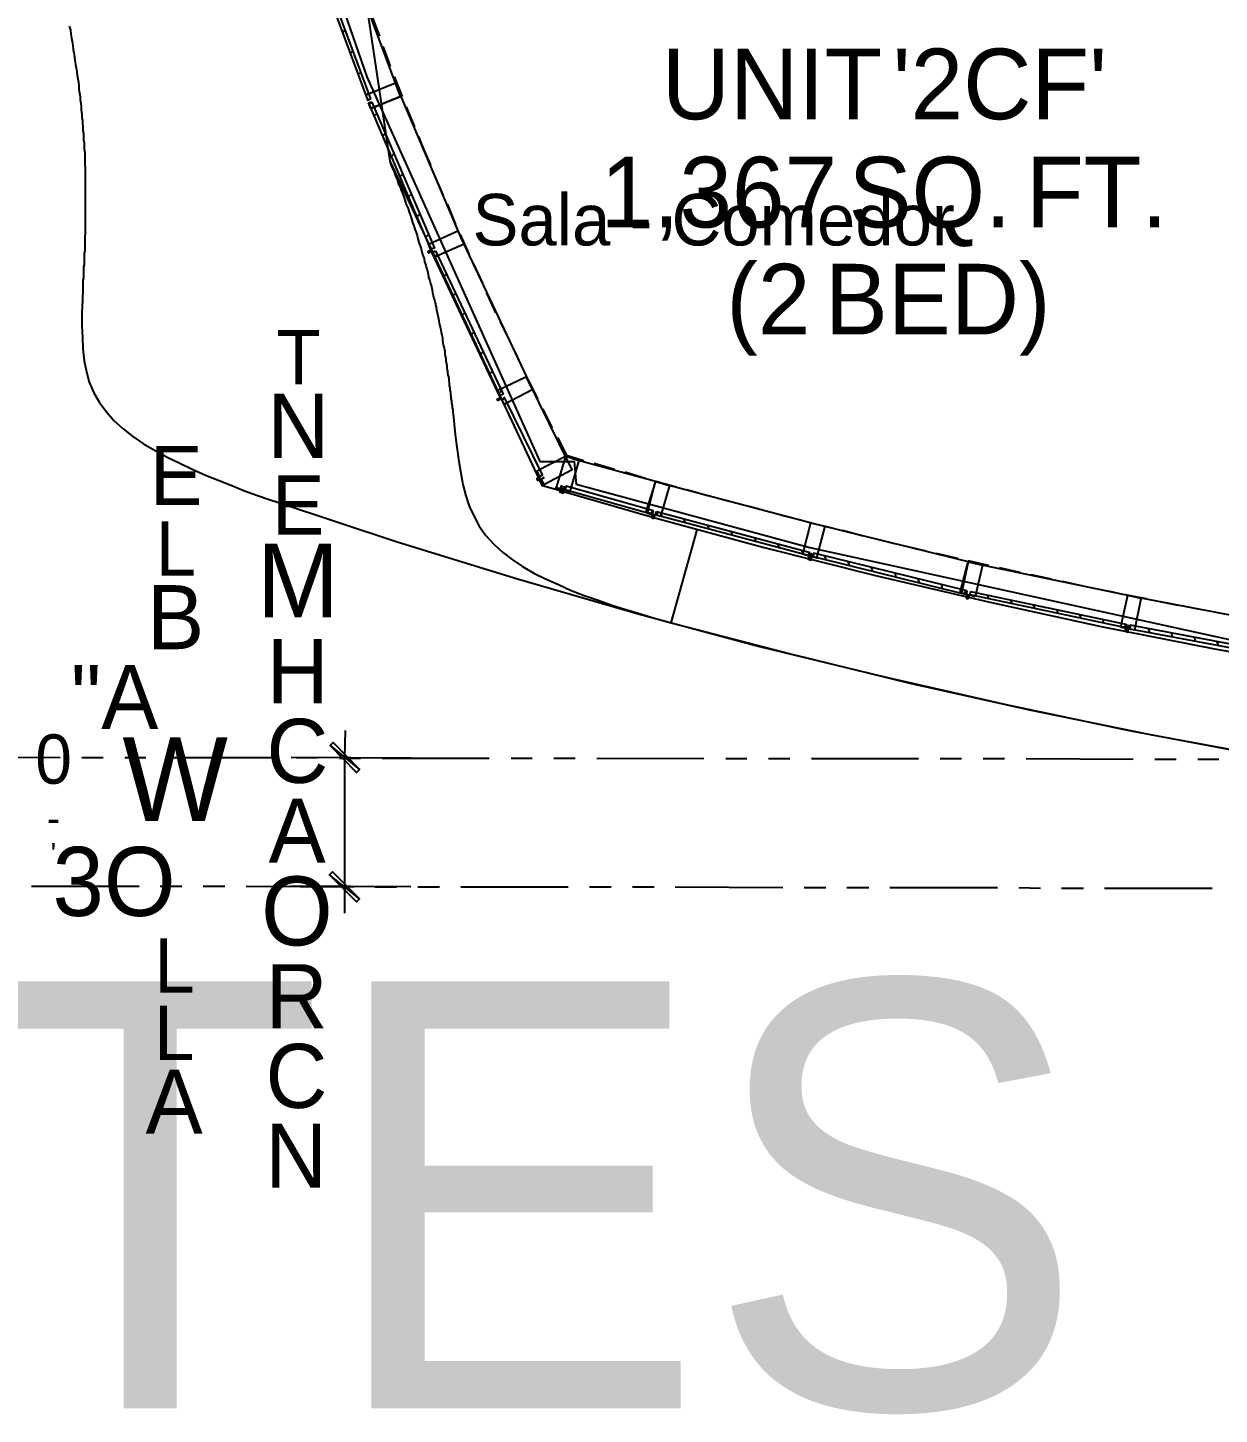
# Model space of a CAD drawing. Header units: feet. Extents: x -84 to 198, y -22 to 181.
# Drawn here: x 11.62 to 39.38, y -5.47 to 26.83 of the extents above; entities that cross this region are included whole.
import ezdxf
from ezdxf.enums import TextEntityAlignment as Align

# ---------------------------------------------------------------- set-up
doc = ezdxf.new("R2010")
doc.units = ezdxf.units.FT
for name, color, linetype in [('A-AREA-UNIDAD', 30, 'CONTINUOUS'), ('A-LINEA', 7, 'CONTINUOUS'), ('A-LINEA-FINA', 9, 'CONTINUOUS'), ('A-NOMBRE-ESPACIO', 2, 'CONTINUOUS'), ('A-TEXTO-PDF', 3, 'CONTINUOUS')]:
    doc.layers.add(name, color=color, linetype=linetype)

msp = doc.modelspace()

# ---------------------------------------------------------------- linework, layer by layer
at = {"layer": 'A-AREA-UNIDAD'}
msp.add_lwpolyline([(17.248, 32.2489), (19.52, 25.6889), (23.552, 16.7289), (24.352, 16.7289), (24.4, 16.1956), (29.84, 14.72), (40.96, 12.2844), (45.408, 31.6089)], dxfattribs=at)
at = {"layer": 'A-LINEA'}
for p, q in [((13.6226, 66.7667), (20.0557, 23.7249)), ((19.64, 27.0978), (19.8133, 26.6311)), ((18.96, 26.7244), (19.0133, 26.7911)), ((19.1333, 26.2311), (19.2, 26.2978)), ((19.32, 25.7378), (19.3867, 25.8044)), ((20.16, 25.6978), (20.3467, 25.2311)), ((19.4933, 25.2444), (19.56, 25.3111)), ((19.4933, 25.2578), (19.5467, 25.1244)), ((19.6133, 25.1644), (19.5333, 25.1378)), ((19.64, 25.0978), (19.56, 25.0711)), ((20.44, 24.9911), (20.6267, 24.5244)), ((19.6933, 24.7778), (19.76, 24.8444)), ((19.8933, 24.3111), (19.96, 24.3644)), ((20.72, 24.2978), (20.8267, 24.0444)), ((20.8267, 24.0444), (20.8267, 24.0444)), ((20.8267, 24.0444), (21, 23.6311)), ((20.0557, 23.7249), (23.5958, 16.1718)), ((20.0933, 23.8311), (20.16, 23.8978)), ((20.2933, 23.3644), (20.36, 23.4311)), ((21.0933, 23.3911), (21.2933, 22.9378)), ((20.4933, 22.8978), (20.56, 22.9644)), ((21.4, 22.7111), (21.5867, 22.2444)), ((20.6933, 22.4311), (20.76, 22.4844)), ((20.8933, 21.9511), (20.96, 22.0178)), ((21.6933, 22.0178), (21.8933, 21.5644)), ((21.0933, 21.4978), (21.16, 21.5511)), ((22, 21.3378), (22.2133, 20.8844)), ((21.3067, 21.0311), (21.3733, 21.0978)), ((21.52, 20.5778), (21.5867, 20.6444)), ((21.7333, 20.1244), (21.8, 20.1911)), ((21.9467, 19.6711), (22.0133, 19.7378)), ((22.6267, 19.9778), (22.8533, 19.5244)), ((22.16, 19.2178), (22.2267, 19.2711)), ((22.96, 19.2978), (23.1733, 18.8444)), ((22.3733, 18.7644), (22.44, 18.8178)), ((23.28, 18.6178), (23.5067, 18.1778)), ((24.2267, 16.6844), (23.3067, 18.5511)), ((22.5867, 18.2978), (22.6533, 18.3644)), ((22.6533, 18.1644), (22.7333, 18.2044)), ((23.3867, 18.4044), (22.72, 18.0578)), ((23.6133, 17.9511), (23.84, 17.5111)), ((23.96, 17.2844), (24.1733, 16.8711)), ((24.1733, 16.8711), (24.5733, 16.7511)), ((26.4133, 16.2178), (24.3067, 16.7911)), ((24.8133, 16.6844), (25.2933, 16.5511)), ((25.5333, 16.4844), (26.0133, 16.3378)), ((23.6533, 16.3511), (23.5867, 16.3111)), ((24.0533, 16.1778), (24.0267, 16.0978)), ((24.0533, 16.0844), (24.08, 16.1644)), ((24.1067, 16.0711), (24.12, 16.1511)), ((26.5733, 16.1644), (26.36, 15.4444)), ((26.4133, 16.2178), (30.0267, 15.2578)), ((26.9733, 16.0711), (27.4533, 15.9378)), ((27.6933, 15.8711), (28.1733, 15.7511)), ((26.1733, 15.5911), (26.1467, 15.5111)), ((26.2933, 15.5511), (26.28, 15.4711)), ((26.4, 15.4444), (26.36, 15.5378)), ((28.4267, 15.6844), (28.9067, 15.5511)), ((26.9467, 15.2978), (26.9067, 15.3911)), ((27.4933, 15.1511), (27.4667, 15.2444)), ((29.1467, 15.4844), (29.6267, 15.3644)), ((29.8667, 15.2978), (30.36, 15.1778)), ((33.6933, 14.3511), (30.0667, 15.2444)), ((26.6133, 12.9644), (27.2133, 15.1378)), ((28.04, 15.0044), (28.0133, 15.0978)), ((28.5867, 14.8578), (28.56, 14.9511)), ((30.6, 15.1244), (31.08, 14.9911)), ((29.1333, 14.7111), (29.1067, 14.8044)), ((29.68, 14.5644), (29.6533, 14.6578)), ((29.84, 14.5244), (29.8533, 14.6044)), ((29.88, 14.5111), (29.9067, 14.5911)), ((32.0533, 14.7644), (32.5467, 14.6444)), ((32.7867, 14.5911), (33.28, 14.4711)), ((30.2267, 14.4311), (30.1867, 14.5244)), ((30.7733, 14.2978), (30.7333, 14.3911)), ((31.3067, 14.1644), (31.28, 14.2578)), ((33.6933, 14.3511), (37.36, 13.5911)), ((34.2533, 14.2578), (34.7333, 14.1511)), ((31.8533, 14.0311), (31.8267, 14.1244)), ((32.4, 13.8978), (32.36, 13.9911)), ((34.9867, 14.0978), (35.4667, 13.9911)), ((35.72, 13.9378), (36.2, 13.8311)), ((32.9333, 13.7644), (32.9067, 13.8578)), ((33.48, 13.6311), (33.4533, 13.7244)), ((33.4933, 13.7244), (33.4667, 13.6444)), ((34.0133, 13.5244), (33.9867, 13.6044)), ((36.4533, 13.7778), (36.9333, 13.6844)), ((37.1867, 13.6311), (37.6667, 13.5378)), ((41.08, 12.8711), (37.4, 13.5778)), ((34.56, 13.4044), (34.52, 13.4978)), ((35.0933, 13.2978), (35.0533, 13.3911)), ((35.6267, 13.1778), (35.6, 13.2711)), ((37.92, 13.4844), (38.4133, 13.3778)), ((36.16, 13.0711), (36.1333, 13.1644)), ((36.6933, 12.9511), (36.6667, 13.0444)), ((37.2133, 12.8444), (37.2267, 12.9378)), ((37.2533, 12.8444), (37.28, 12.9244)), ((37.7733, 12.7378), (37.7333, 12.8311)), ((38.2933, 12.6444), (38.2667, 12.7378)), ((38.8267, 12.5378), (38.8, 12.6311)), ((39.36, 12.4444), (39.3333, 12.5244)), ((9.88, 9.8444), (12.3733, 9.8311)), ((12.88, 9.8311), (13.3733, 9.8311)), ((13.88, 9.8311), (14.3733, 9.8311)), ((14.88, 9.8311), (17.3733, 9.8311)), ((20.5467, 9.8178), (17.76, 9.8311)), ((17.88, 9.8311), (18.3733, 9.8311)), ((18.88, 9.8178), (19.3733, 9.8178)), ((19.88, 9.8178), (22.3733, 9.8178)), ((22.88, 9.8178), (23.3733, 9.8178)), ((23.88, 9.8178), (24.3733, 9.8178)), ((24.88, 9.8178), (27.3733, 9.8044)), ((27.88, 9.8044), (28.3733, 9.8044)), ((28.88, 9.8044), (29.3733, 9.8044)), ((29.88, 9.8044), (32.3733, 9.8044)), ((32.88, 9.8044), (33.3733, 9.8044)), ((33.88, 9.8044), (34.3733, 9.8044)), ((34.88, 9.8044), (37.3733, 9.7911)), ((37.88, 9.7911), (38.3733, 9.7911)), ((38.88, 9.7911), (39.3733, 9.7911)), ((11.7067, 6.8311), (14.2133, 6.8311)), ((14.7067, 6.8311), (15.2133, 6.8311)), ((15.7067, 6.8311), (16.2133, 6.8311)), ((16.7067, 6.8311), (19.2133, 6.8178)), ((20.5467, 6.8178), (17.7467, 6.8311)), ((19.7067, 6.8178), (20.2133, 6.8178)), ((20.7067, 6.8178), (21.2133, 6.8178)), ((21.7067, 6.8178), (24.2133, 6.8178)), ((24.7067, 6.8178), (25.2133, 6.8178)), ((25.7067, 6.8178), (26.2133, 6.8178)), ((26.7067, 6.8178), (29.2133, 6.8044)), ((29.7067, 6.8044), (30.2133, 6.8044)), ((30.7067, 6.8044), (31.2133, 6.8044)), ((31.7067, 6.8044), (34.2133, 6.8044)), ((34.7067, 6.8044), (35.2133, 6.7911)), ((35.7067, 6.7911), (36.2133, 6.7911)), ((36.7067, 6.7911), (39.2133, 6.7911))]:
    msp.add_line(p, q, dxfattribs=at)
for points in [[(20.2533, 25.3778), (18.9467, 28.8844), (17.7867, 32.4444), (16.8533, 36.0711), (16.5733, 37.3511)], [(19.6133, 25.1778), (18.3333, 28.6311), (18.2533, 28.6044), (19.5333, 25.1511), (19.6133, 25.1778)], [(12.5867, 26.8711), (12.6133, 26.7778), (12.6267, 26.6844), (12.64, 26.5911), (12.6533, 26.5111), (12.6667, 26.4178), (12.68, 26.3244), (12.6933, 26.2444), (12.7067, 26.1511), (12.72, 26.0711), (12.7333, 25.9778), (12.7467, 25.8978), (12.76, 25.8044), (12.7733, 25.7244), (12.7867, 25.6444), (12.8, 25.5644), (12.8133, 25.4711), (12.8133, 25.3911), (12.8267, 25.3111), (12.84, 25.2311), (12.84, 25.1511), (12.8533, 25.0711), (12.8667, 24.9911), (12.8667, 24.9111), (12.88, 24.8311), (12.88, 24.7511), (12.8933, 24.6711), (12.8933, 24.6044), (12.9067, 24.5244), (12.9067, 24.4444), (12.92, 24.3644), (12.92, 24.2978), (12.92, 24.2178), (12.9333, 24.1511), (12.9333, 24.0711), (12.9333, 24.0044), (12.9467, 23.9244), (12.9467, 23.8578), (12.9467, 23.7911), (12.9467, 23.7111), (12.9467, 23.6444), (12.96, 23.5778), (12.96, 23.4978), (12.96, 23.4311), (12.96, 23.3644), (12.96, 23.2978), (12.96, 23.2311), (12.96, 23.1644), (12.96, 23.0978), (12.96, 23.0311), (12.96, 22.9644), (12.96, 22.8978), (12.96, 22.8311), (12.96, 22.7778), (12.96, 22.7111), (12.96, 22.6444), (12.96, 22.5778), (12.96, 22.5244), (12.96, 22.4578), (12.96, 22.3911), (12.96, 22.3378), (12.96, 22.2711), (12.96, 22.2178), (12.96, 22.1511), (12.96, 22.0978), (12.96, 22.0311), (12.9467, 21.9778), (12.9467, 21.9244), (12.9467, 21.8578), (12.9467, 21.8044), (12.9467, 21.7511), (12.9467, 21.6978), (12.9467, 21.6311), (12.9333, 21.5778), (12.9333, 21.5244), (12.9333, 21.4711), (12.9333, 21.4178), (12.9333, 21.3644), (12.9333, 21.3111), (12.92, 21.2578), (12.92, 21.2044), (12.92, 21.0578), (12.92, 21.0044), (12.9067, 20.9511), (12.9067, 20.7511), (12.8933, 20.4844), (12.88, 20.1911), (12.88, 19.8978), (12.8933, 19.6178), (12.9067, 19.3511), (12.9333, 19.0711), (12.9867, 18.8178), (13.0533, 18.5778), (13.16, 18.3244), (13.2933, 18.0978), (13.4533, 17.8844), (13.6267, 17.6844), (13.84, 17.4844), (14.0667, 17.3111), (14.32, 17.1378), (14.5733, 16.9911), (14.8667, 16.8311), (15.16, 16.6844), (15.4533, 16.5511), (15.76, 16.4044), (16.08, 16.2844), (16.3733, 16.1644), (16.6667, 16.0444), (16.9733, 15.9378), (17.2667, 15.8311), (17.44, 15.7778), (20.2267, 14.8578), (23.0267, 13.9911), (25.84, 13.1778), (28.6667, 12.4178), (31.52, 11.7244), (34.3733, 11.0711), (37.24, 10.4711), (40.12, 9.9244)], [(19.8933, 26.3911), (20.0133, 26.0711), (20.0667, 25.9244)], [(19.56, 25.0844), (19.6133, 24.9511), (20.3067, 25.2311), (20.1867, 25.5378), (19.4933, 25.2578)], [(20.3067, 25.2311), (19.6133, 24.9511), (19.56, 25.0844)], [(20.2533, 25.3778), (21.7067, 21.9378), (23.3067, 18.5511)], [(19.64, 25.0978), (21.0933, 21.6978), (21.0133, 21.6711), (19.5733, 25.0578), (19.64, 25.0978)], [(20.0533, 23.7244), (20.08, 23.6444), (20.12, 23.5511), (20.16, 23.4711), (20.1867, 23.3778), (20.2267, 23.2978), (20.2533, 23.2044), (20.2933, 23.1244), (20.32, 23.0444), (20.36, 22.9511), (20.3867, 22.8711), (20.4133, 22.7911), (20.44, 22.7111), (20.48, 22.6178), (20.5067, 22.5378), (20.5333, 22.4578), (20.56, 22.3778), (20.5867, 22.2978), (20.6133, 22.2178), (20.64, 22.1378), (20.6667, 22.0578), (20.6933, 21.9911), (20.7067, 21.9111), (20.7333, 21.8311), (20.76, 21.7511), (20.7867, 21.6844), (20.8, 21.6044), (20.8267, 21.5244), (20.8533, 21.4578), (20.8667, 21.3778), (20.8933, 21.2978), (20.9067, 21.2311), (20.9333, 21.1644), (20.9467, 21.0844), (20.96, 21.0178), (20.9867, 20.9378), (21, 20.8711), (21.0267, 20.8044), (21.04, 20.7244), (21.0533, 20.6578), (21.0667, 20.5911), (21.08, 20.5244), (21.1067, 20.4578), (21.12, 20.3911), (21.1333, 20.3244), (21.1467, 20.2578), (21.16, 20.1911), (21.1733, 20.1244), (21.1867, 20.0578), (21.2, 19.9911), (21.2133, 19.9244), (21.2267, 19.8578), (21.24, 19.7911), (21.2533, 19.7378), (21.2667, 19.6711), (21.28, 19.6044), (21.28, 19.5511), (21.2933, 19.4844), (21.3067, 19.4178), (21.32, 19.3644), (21.3333, 19.2978), (21.3333, 19.2444), (21.3467, 19.1778), (21.36, 19.1244), (21.36, 19.0711), (21.3733, 19.0044), (21.3867, 18.9511), (21.3867, 18.8978), (21.4, 18.8311), (21.4, 18.7778), (21.4133, 18.7244), (21.4267, 18.6711), (21.4267, 18.6178), (21.44, 18.5511), (21.44, 18.4978), (21.4533, 18.4444), (21.4533, 18.3911), (21.4667, 18.3378), (21.4667, 18.2844), (21.48, 18.2311), (21.48, 18.1911), (21.4933, 18.1378), (21.4933, 18.0844), (21.5067, 18.0311), (21.5067, 17.9778), (21.52, 17.9244), (21.52, 17.8844), (21.5467, 17.6844), (21.56, 17.5111), (21.5867, 17.2844), (21.6267, 17.0044), (21.6667, 16.7244), (21.7067, 16.4578), (21.76, 16.1911), (21.8267, 15.9244), (21.9067, 15.6844), (22.0133, 15.4578), (22.1333, 15.2178), (22.2933, 15.0044), (22.48, 14.8044), (22.68, 14.6178), (22.9067, 14.4444), (23.1467, 14.2844), (23.4133, 14.1244), (23.68, 13.9911), (23.9867, 13.8578), (24.28, 13.7244), (24.5867, 13.6044), (24.9067, 13.4978), (25.2267, 13.3778), (25.5333, 13.2844), (25.84, 13.1911), (26.1467, 13.0978), (26.44, 13.0178), (26.6133, 12.9644), (29.3867, 12.2444), (32.1733, 11.5644), (34.96, 10.9378), (37.7733, 10.3644), (40.5867, 9.8444)], [(21.0933, 21.4844), (21.04, 21.6178), (20.96, 21.5778), (20.9467, 21.6178), (21.0133, 21.6578), (20.96, 21.7911), (21.64, 22.0978), (21.7867, 21.7911), (21.0933, 21.4844)], [(21.12, 21.6311), (22.6933, 18.2978), (22.6133, 18.2578), (21.04, 21.5911), (21.12, 21.6311)], [(22.3067, 20.6444), (22.4133, 20.4178), (22.52, 20.1911)], [(22.6267, 18.2444), (22.56, 18.3778), (23.2267, 18.6978), (23.3733, 18.4044)], [(22.72, 18.0578), (22.6533, 18.1911), (22.5733, 18.1511), (22.56, 18.1778), (22.6267, 18.2178)], [(23.5467, 16.3778), (23.6133, 16.4178), (22.72, 18.2311)], [(23.48, 16.4978), (23.5467, 16.3644), (23.48, 16.3244), (23.4933, 16.2844), (23.5733, 16.3244), (23.64, 16.1911), (24.3067, 16.5378), (24.1467, 16.8444), (23.48, 16.4978)], [(23.9333, 16.1244), (24.08, 16.0844), (24.0533, 16.0044), (24.0933, 15.9911), (24.12, 16.0711), (24.2533, 16.0311), (24.4667, 16.7511), (24.1467, 16.8444), (23.9333, 16.1244)], [(23.5867, 16.1778), (26.1733, 15.4311), (28.7733, 14.7244), (31.3733, 14.0711), (34, 13.4578), (36.6267, 12.8844), (39.2667, 12.3644), (41.9067, 11.8978)], [(26.2, 15.5778), (24.16, 16.1511), (24.1333, 16.0711), (26.1733, 15.4978), (26.2, 15.5778)], [(26.16, 15.4978), (26.0267, 15.5511), (26.2533, 16.2578), (26.56, 16.1644)], [(26.24, 16.2578), (26.0533, 15.5244), (26.2, 15.4844), (26.1733, 15.4044), (26.2133, 15.4044), (26.24, 15.4844)], [(26.2533, 16.2711), (26.5867, 16.1778), (26.7333, 16.1378)], [(24.08, 16.0844), (24.0667, 16.0044), (24.0267, 16.0044), (24.04, 16.0844), (23.9067, 16.1244)], [(26.2667, 15.5644), (29.8267, 14.6178), (29.8, 14.5378), (26.24, 15.4844), (26.2667, 15.5644)], [(26.36, 15.4444), (26.2267, 15.4844), (26.2, 15.4044), (26.16, 15.4178), (26.1867, 15.4978)], [(30, 14.4844), (29.8667, 14.5244), (29.84, 14.4444), (29.8, 14.4444), (29.8267, 14.5244), (29.68, 14.5644), (29.8667, 15.2978), (30.1867, 15.2178), (30, 14.4844)], [(31.3333, 14.9378), (31.44, 14.9111), (31.8133, 14.8178)], [(33.5067, 13.7111), (29.9333, 14.5911), (29.92, 14.5111), (33.4933, 13.6311), (33.5067, 13.7111)], [(29.8533, 14.5244), (29.8267, 14.4444), (29.8667, 14.4311), (29.8933, 14.5111), (30.04, 14.4711)], [(33.4933, 13.6311), (33.3467, 13.6711), (33.5333, 14.3911), (33.8667, 14.3111), (33.6933, 13.5778)], [(33.5333, 14.3911), (33.3733, 13.6578), (33.52, 13.6311), (33.4933, 13.5378), (33.5333, 13.5378), (33.56, 13.6178)], [(33.52, 14.4178), (33.8933, 14.3378), (34, 14.3111)], [(33.6933, 13.5778), (33.5467, 13.6178), (33.5333, 13.5378), (33.4933, 13.5511), (33.5067, 13.6311)], [(33.5867, 13.6978), (37.2, 12.9378), (37.1733, 12.8578), (33.5733, 13.6178), (33.5867, 13.6978)], [(37.08, 12.8711), (37.2267, 12.8444), (37.2133, 12.7644), (37.2533, 12.7511), (37.2667, 12.8311), (37.4133, 12.8044), (37.56, 13.5378), (37.24, 13.6044), (37.08, 12.8711)], [(38.6533, 13.3378), (38.8, 13.3111), (39.1467, 13.2444)], [(37.24, 12.8444), (37.2267, 12.7644), (37.1867, 12.7644), (37.2, 12.8578), (37.0533, 12.8844)], [(40.92, 12.2311), (37.3067, 12.9111), (37.2933, 12.8311), (40.9067, 12.1511), (40.92, 12.2311)], [(19.0133, 10.4578), (19, 9.8311), (19, 6.8178), (19, 6.2044)]]:
    msp.add_lwpolyline(points, dxfattribs=at)
at = {"layer": 'A-LINEA-FINA'}
for points in [[(18.7333, 10.1778), (18.6667, 10.1111), (19.3467, 9.5511), (18.7333, 10.1778)], [(18.6667, 10.1111), (19.3467, 9.5511), (19.28, 9.4844), (18.6667, 10.1111), (18.6667, 10.1111)], [(19.3467, 6.5378), (18.6533, 7.0978), (18.72, 7.1644), (19.3467, 6.5378), (19.3467, 6.5378)], [(19.28, 6.4711), (19.3467, 6.5378), (18.6533, 7.0978), (19.28, 6.4711)]]:
    msp.add_lwpolyline(points, dxfattribs=at)

# ---------------------------------------------------------------- texts
at = {"layer": 'A-NOMBRE-ESPACIO'}
msp.add_text('Sala - Comedor', height=1.2, dxfattribs=at).set_placement((27.6, 21.76), align=Align.CENTER)
at = {"layer": 'A-TEXTO-PDF'}
for s, height, p in [('UNIT', 1.646, (28.9601, 24.6985)), ("'2CF'", 1.646, (34.2685, 24.6985)), ('1,367', 1.646, (27.7206, 22.1785)), ('SQ.', 1.646, (32.6392, 22.1785)), ('FT.', 1.646, (36.5269, 22.1785)), ('(2', 1.646, (28.8746, 19.6852)), ('BED)', 1.646, (32.8189, 19.6852)), ('T', 1.263, (17.9299, 18.5258)), ('N', 1.492, (17.9249, 16.8115)), ('E', 1.379, (15.0773, 15.7121)), ('E', 1.379, (17.9195, 15.0253)), ('L', 1.264, (15.0719, 14.0687)), ('M', 1.72, (17.9138, 13.0963)), ('B', 1.492, (15.0663, 12.3544)), ('H', 1.492, (17.9079, 11.0965)), ('"A', 1.492, (13.6434, 10.4975)), ('C', 1.492, (17.9024, 9.2396)), ('0', 1.149, (12.2218, 9.2198)), ('W', 1.949, (15.0533, 8.355)), ('A', 1.492, (17.8968, 7.3826)), ('-', 0.69, (12.2191, 8.0766)), ("'", 0.495, (12.2173, 7.3423)), ('3O', 1.608, (13.6312, 6.1405)), ('O', 1.607, (17.8911, 5.4536)), ('L', 1.264, (15.0403, 4.3543)), ('R', 1.492, (17.8854, 3.5246)), ('KCABTES', 9.944, (5.2398, -5.327)), ('L', 1.264, (15.0351, 2.7828)), ('C', 1.492, (17.8799, 1.6676)), ('A', 1.492, (15.0295, 1.0686)), ('N', 1.492, (17.8744, -0.1894))]:
    msp.add_text(s, height=height, dxfattribs=at).set_placement(p, align=Align.CENTER)

doc.saveas('drawing.dxf')
